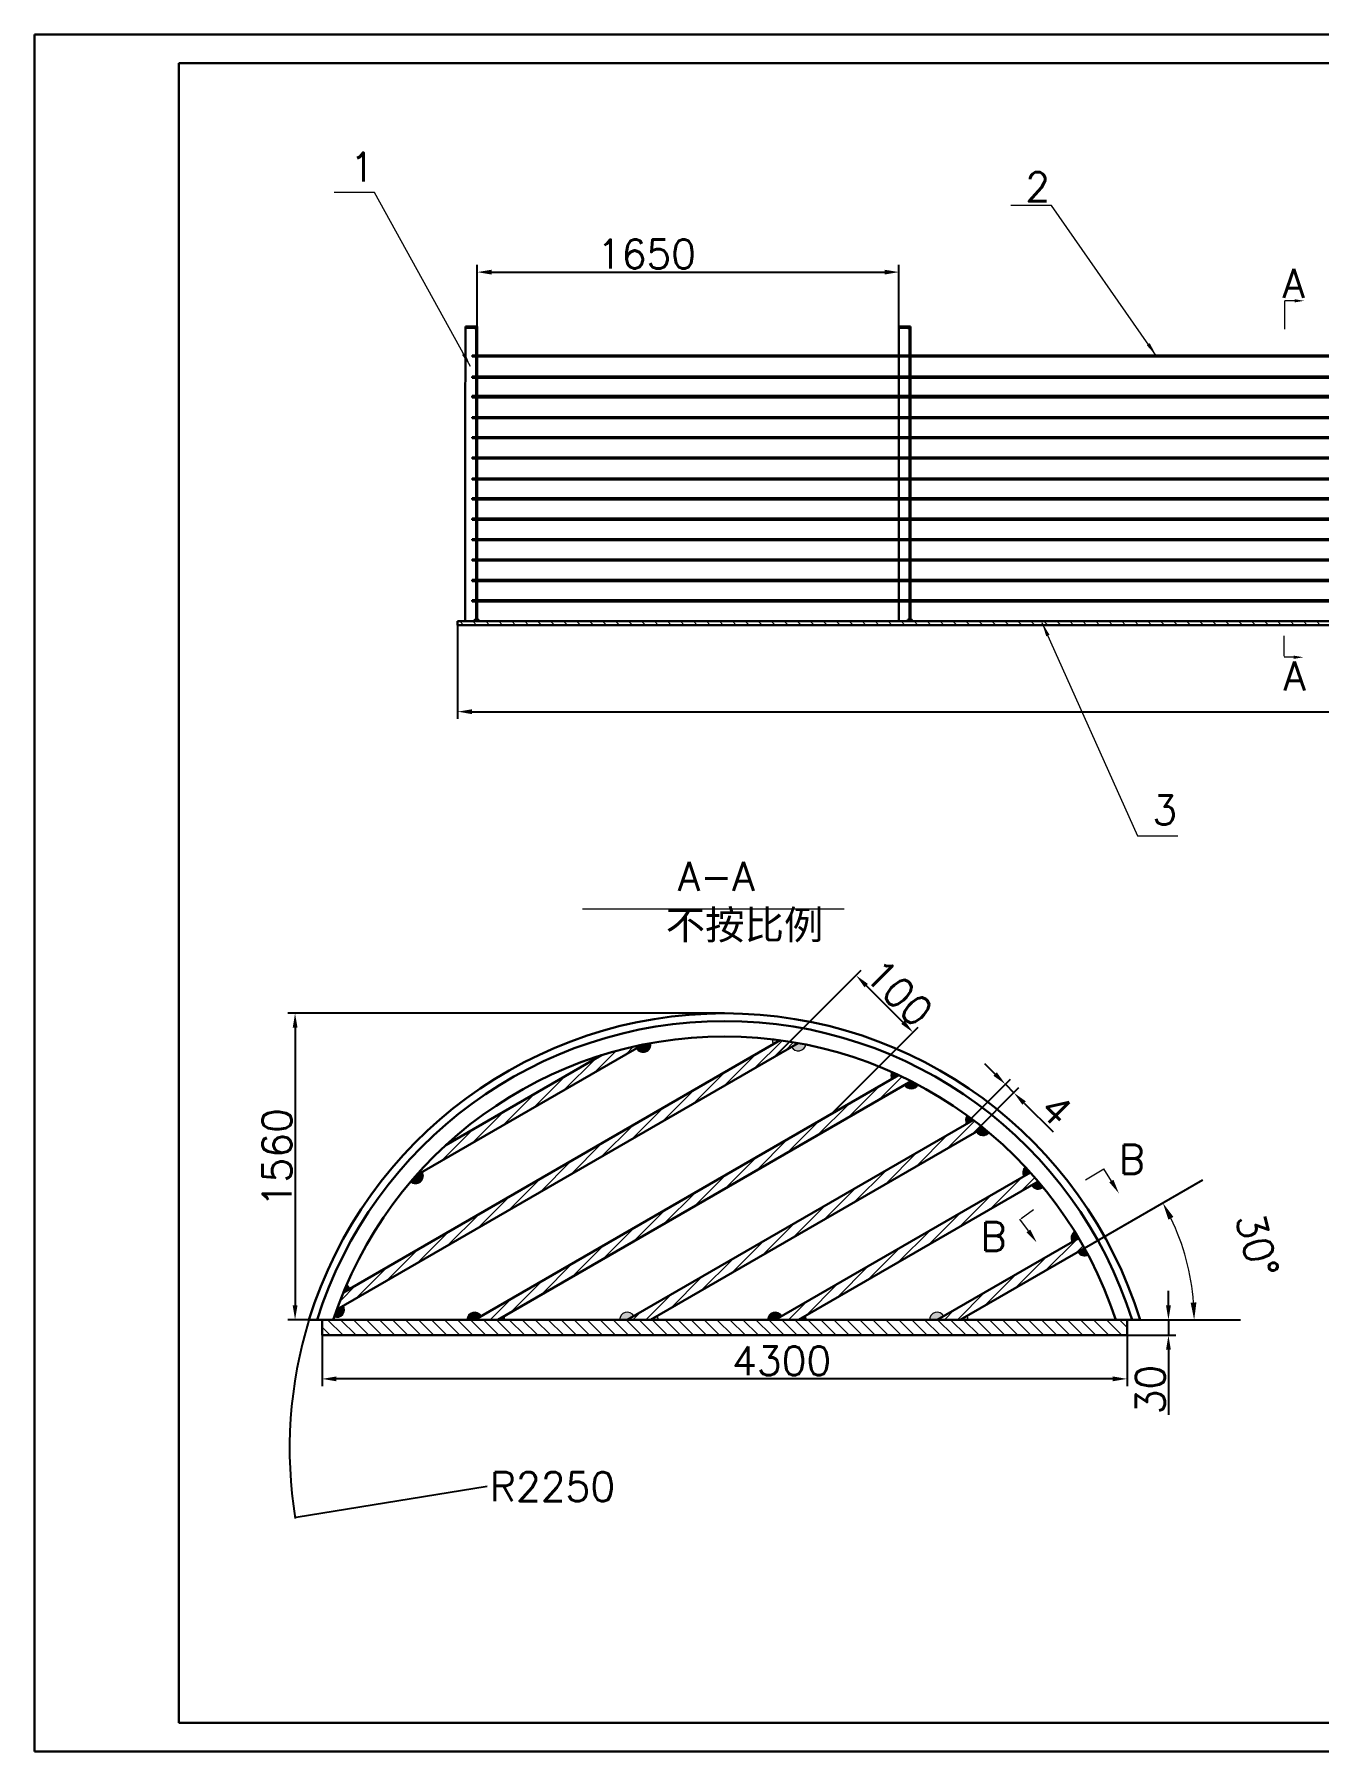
# Model space of a CAD drawing. Header units: millimetres. Extents: x 0 to 6120, y 0 to 841.
# Drawn here: x 3900 to 4122.2, y 0 to 297 of the extents above; entities that cross this region are included whole.
import ezdxf

# ---------------------------------------------------------------- set-up
doc = ezdxf.new("R2010")
doc.units = ezdxf.units.MM
for name, color, linetype, lineweight in [('尺寸线', 3, 'Continuous', 15), ('文字层', 7, 'Continuous', 15), ('粗实线', 7, 'Continuous', 30), ('细实线', 7, 'Continuous', 15)]:
    doc.layers.add(name, color=color, linetype=linetype, lineweight=lineweight)
doc.styles.get("Standard").update_dxf_attribs({"font": 'txt.shx', "bigfont": 'gbcbig.shx'})
doc.dimstyles.new('ISO-25$0', dxfattribs={"dimtxt": 5, "dimasz": 2.5, "dimexe": 1.25, "dimexo": 0, "dimtad": 1, "dimdec": 0, "dimdsep": 46, "dimtxsty": 'Standard', "dimcen": 2.5, "dimdle": 5, "dimadec": 0, "dimazin": 0, "dimtfac": 1, "dimtdec": 0, "dimtmove": 0, "dimatfit": 2, "dimfxl": 0, "dimtolj": 1, "dimarcsym": 0})
doc.dimstyles.new('ISO-25$2', dxfattribs={"dimtxt": 5, "dimasz": 3, "dimexe": 8, "dimexo": 0, "dimgap": 10, "dimtad": 1, "dimdec": 0, "dimtxsty": 'Standard', "dimcen": 2.5, "dimdle": 6, "dimclrd": 256, "dimclre": 256, "dimclrt": 256, "dimadec": 0, "dimazin": 0, "dimtfac": 1, "dimtdec": 0, "dimtmove": 0, "dimatfit": 3, "dimfxl": 0, "dimtolj": 1, "dimarcsym": 0})
doc.dimstyles.get("Standard").update_dxf_attribs({"dimtxt": 5, "dimasz": 0.18, "dimexe": 0.18, "dimexo": 0.0625, "dimgap": 0.09, "dimtad": 0, "dimtih": 1, "dimtoh": 1, "dimdec": 4, "dimzin": 0, "dimdsep": 46, "dimtxsty": 'Standard', "dimcen": 0.09, "dimdle": 0.36, "dimadec": 0, "dimazin": 0, "dimtfac": 1, "dimtdec": 4, "dimtofl": 0, "dimtmove": 0, "dimatfit": 3, "dimfxl": 0, "dimtolj": 1, "dimtzin": 0, "dimarcsym": 0})

# ---------------------------------------------------------------- blocks, each defined once
blk = doc.blocks.new('*X199')
at = {"layer": '尺寸线'}
for points in [[(4066.49, 117.48), (4065.9, 116.89), (4067.97, 115.42)], [(4071.49, 112.48), (4070.9, 111.89), (4069.43, 113.95)]]:
    blk.add_hatch(color=0, dxfattribs=at).paths.add_polyline_path(points, flags=0)
at = {"layer": '尺寸线', "color": 0, "lineweight": -2}
for p, q in [((4066.2, 117.18), (4064.43, 118.95)), ((4060.91, 108.36), (4068.85, 116.3)), ((4062.37, 106.89), (4070.31, 114.84)), ((4067.97, 115.42), (4069.43, 113.95)), ((4071.2, 112.18), (4076.21, 107.17))]:
    blk.add_line(p, q, dxfattribs=at)
at = {"layer": '尺寸线', "color": 0, "insert": (4076.8, 111.01), "char_height": 5, "width": 10.7143, "attachment_point": 5, "rotation": 315}
blk.add_mtext('4', dxfattribs=at)
blk = doc.blocks.new('*X200')
at = {"layer": '尺寸线'}
for points in [[(4044.2, 132.77), (4043.61, 132.18), (4042.14, 134.25)], [(4050.53, 126.45), (4049.94, 125.86), (4052, 124.39)]]:
    blk.add_hatch(color=0, dxfattribs=at).paths.add_polyline_path(points, flags=0)
at = {"layer": '尺寸线', "color": 0, "lineweight": -2}
for p, q in [((4028.1, 120.21), (4043.02, 135.13)), ((4043.91, 132.48), (4050.23, 126.16)), ((4037.96, 110.35), (4052.88, 125.27))]:
    blk.add_line(p, q, dxfattribs=at)
at = {"layer": '尺寸线', "color": 0, "insert": (4049.54, 131.27), "char_height": 5, "width": 36.4286, "attachment_point": 5, "rotation": 315}
blk.add_mtext('100', dxfattribs=at)
blk = doc.blocks.new('*X201')
at = {"layer": '尺寸线'}
for points in [[(4096.16, 92.01), (4097.04, 92.48), (4095.2, 94.9)], [(4101.01, 77.69), (4100.01, 77.65), (4100.62, 74.67)]]:
    blk.add_hatch(color=256, dxfattribs=at).paths.add_polyline_path(points, flags=0)
at = {"layer": '尺寸线', "lineweight": -2}
for p, q in [((4081.65, 87.08), (4102.13, 98.9)), ((4089.27, 74.67), (4108.62, 74.67))]:
    blk.add_line(p, q, dxfattribs=at)
at = {"layer": '尺寸线'}
blk.add_arc((4060.17, 74.67), 40.45, 4.2499, 25.7501, dxfattribs=at)
at = {"layer": '尺寸线', "insert": (4111.52, 87.59), "char_height": 5, "width": 30, "attachment_point": 5, "rotation": 284.1144}
blk.add_mtext('30%%D', dxfattribs=at)
blk = doc.blocks.new('*X202')
at = {"layer": '尺寸线'}
for points in [[(4095.75, 77.17), (4096.59, 77.17), (4096.17, 74.67)], [(4095.75, 69.51), (4096.59, 69.51), (4096.17, 72.01)]]:
    blk.add_hatch(color=0, dxfattribs=at).paths.add_polyline_path(points, flags=0)
at = {"layer": '尺寸线', "color": 0, "lineweight": -2}
for p, q in [((4096.17, 77.17), (4096.17, 79.67)), ((4089.01, 74.67), (4097.42, 74.67)), ((4096.17, 74.67), (4096.17, 72.01)), ((4089.01, 72.01), (4097.42, 72.01)), ((4096.17, 69.51), (4096.17, 58.26))]:
    blk.add_line(p, q, dxfattribs=at)
at = {"layer": '尺寸线', "color": 0, "insert": (4093.04, 62.63), "char_height": 5, "width": 24.2857, "attachment_point": 5, "rotation": 90}
blk.add_mtext('30', dxfattribs=at)
blk = doc.blocks.new('*X207')
at = {"layer": '尺寸线'}
for points in [[(3944.69, 125.19), (3945.52, 125.19), (3945.1, 127.69)], [(3944.69, 77.17), (3945.52, 77.17), (3945.1, 74.67)]]:
    blk.add_hatch(color=0, dxfattribs=at).paths.add_polyline_path(points, flags=0)
at = {"layer": '尺寸线', "color": 0, "lineweight": -2}
for p, q in [((4019.39, 127.69), (3943.85, 127.69)), ((3945.1, 125.19), (3945.1, 77.17)), ((3947.5, 74.67), (3943.85, 74.67))]:
    blk.add_line(p, q, dxfattribs=at)
at = {"layer": '尺寸线', "color": 0, "insert": (3941.98, 102.71), "char_height": 5, "width": 50.7143, "attachment_point": 5, "rotation": 90}
blk.add_mtext('1560', dxfattribs=at)
blk = doc.blocks.new('*X208')
at = {"layer": '尺寸线'}
for points in [[(3975.71, 180.28), (3975.71, 179.44), (3973.21, 179.86)], [(4277.43, 180.28), (4277.43, 179.44), (4279.93, 179.86)]]:
    blk.add_hatch(color=0, dxfattribs=at).paths.add_polyline_path(points, flags=0)
at = {"layer": '尺寸线', "color": 0, "lineweight": -2}
for p, q in [((3973.21, 194.83), (3973.21, 178.61)), ((4279.93, 194.83), (4279.93, 178.61)), ((3975.71, 179.86), (4277.43, 179.86))]:
    blk.add_line(p, q, dxfattribs=at)
at = {"layer": '尺寸线', "color": 0, "insert": (4144.58, 182.99), "char_height": 5, "width": 52.1429, "attachment_point": 5}
blk.add_mtext('6900', dxfattribs=at)
blk = doc.blocks.new('*X209')
at = {"layer": '尺寸线'}
for points in [[(3979.1, 256.29), (3979.1, 255.46), (3976.6, 255.88)], [(4047.06, 256.29), (4047.06, 255.46), (4049.56, 255.88)]]:
    blk.add_hatch(color=0, dxfattribs=at).paths.add_polyline_path(points, flags=0)
at = {"layer": '尺寸线', "color": 0, "lineweight": -2}
for p, q in [((3976.6, 246.5), (3976.6, 257.13)), ((3979.1, 255.88), (4047.06, 255.88)), ((4049.56, 246.5), (4049.56, 257.13))]:
    blk.add_line(p, q, dxfattribs=at)
at = {"layer": '尺寸线', "color": 0, "insert": (4005.88, 259), "char_height": 5, "width": 50.7143, "attachment_point": 5}
blk.add_mtext('1650', dxfattribs=at)
blk = doc.blocks.new('*X214')
at = {"layer": '尺寸线'}
for points in [[(3952.26, 64.89), (3952.26, 64.05), (3949.76, 64.47)], [(4086.51, 64.89), (4086.51, 64.05), (4089.01, 64.47)]]:
    blk.add_hatch(color=0, dxfattribs=at).paths.add_polyline_path(points, flags=0)
at = {"layer": '尺寸线', "color": 0, "lineweight": -2}
for p, q in [((3949.76, 72.01), (3949.76, 63.22)), ((4089.01, 72.01), (4089.01, 63.22)), ((4086.51, 64.47), (3952.26, 64.47))]:
    blk.add_line(p, q, dxfattribs=at)
at = {"layer": '尺寸线', "color": 0, "insert": (4029.26, 67.59), "char_height": 5, "width": 52.8571, "attachment_point": 5}
blk.add_mtext('4300', dxfattribs=at)
blk = doc.blocks.new('*X215')
at = {"layer": '细实线', "linetype": 'Continuous'}
blk.add_hatch(color=0, dxfattribs=at).paths.add_polyline_path([(3975.45, 239.54), (3973.97, 241.57), (3974.52, 241.88)], flags=0)
at = {"layer": '细实线', "color": 0, "linetype": 'Continuous'}
for p, q in [((3958.86, 269.66), (3951.86, 269.66)), ((3975.45, 239.54), (3958.86, 269.66))]:
    blk.add_line(p, q, dxfattribs=at)
at = {"layer": '细实线', "color": 0}
blk.add_line((3951.86, 269.66), (3951.86, 269.66), dxfattribs=at)
blk = doc.blocks.new('*X216')
at = {"layer": '细实线', "linetype": 'Continuous'}
blk.add_hatch(color=0, dxfattribs=at).paths.add_polyline_path([(4094.11, 241.36), (4092.42, 243.23), (4092.93, 243.59)], flags=0)
at = {"layer": '细实线', "color": 0, "linetype": 'Continuous'}
for p, q in [((4075.92, 267.39), (4068.92, 267.39)), ((4094.11, 241.36), (4075.92, 267.39))]:
    blk.add_line(p, q, dxfattribs=at)
at = {"layer": '细实线', "color": 0}
blk.add_line((4068.92, 267.39), (4068.92, 267.39), dxfattribs=at)
blk = doc.blocks.new('*X217')
at = {"layer": '细实线', "linetype": 'Continuous'}
blk.add_hatch(color=0, dxfattribs=at).paths.add_polyline_path([(4074.29, 195.3), (4075.6, 193.15), (4075.03, 192.89)], flags=0)
at = {"layer": '细实线', "color": 0, "linetype": 'Continuous'}
for p, q in [((4074.29, 195.3), (4090.8, 158.4)), ((4090.8, 158.4), (4097.8, 158.4))]:
    blk.add_line(p, q, dxfattribs=at)
at = {"layer": '细实线', "color": 0}
blk.add_line((4097.8, 158.4), (4097.8, 158.4), dxfattribs=at)
blk = doc.blocks.new('*X383')
at = {"layer": '尺寸线'}
blk.add_hatch(color=0, dxfattribs=at).paths.add_polyline_path([(3945.28, 40.54), (3945.29, 40.48), (3945.11, 40.48)], flags=0)
at = {"layer": '尺寸线', "color": 0, "lineweight": -2}
blk.add_line((3978.3, 45.83), (3945.29, 40.51), dxfattribs=at)
blk.add_arc((4019.39, 52.46), 75.24, 162.8725, 189.2938, dxfattribs=at)
at = {"layer": '尺寸线', "color": 0, "insert": (3989.64, 45.83), "char_height": 5, "width": 67.1429, "attachment_point": 5}
blk.add_mtext('R2250', dxfattribs=at)

msp = doc.modelspace()

# ---------------------------------------------------------------- hatches: boundary and pattern name
at = {"layer": '细实线'}
for points in [[(4117.97644, 250.63614), (4117.97644, 251.1917), (4119.64311, 250.91392)], [(4117.85846, 188.99777), (4117.85846, 189.55332), (4119.52512, 189.27554)], [(4085.94165, 98.46866), (4086.65236, 98.90379), (4087.60239, 96.5541)], [(4071.59985, 89.80976), (4072.27797, 90.29412), (4073.39199, 88.01759)]]:
    msp.add_hatch(color=256, dxfattribs=at).paths.add_polyline_path(points, flags=0)
h = msp.add_hatch(dxfattribs=at)
h.set_pattern_fill('ANSI31', color=256, scale=0.5, angle=270, style=0)
edge = h.paths.add_edge_path(flags=0)
edge.add_line((3976.60125, 246.49571), (3974.60126, 246.49571))
edge.add_line((3974.60126, 246.49571), (3974.60126, 246.22904))
edge.add_line((3974.60126, 246.22904), (3976.10123, 246.22904))
edge.add_arc((3976.10123, 245.92904), 0.3, -0.192863, 90, ccw=False)
edge.add_line((3976.40122, 245.92803), (3976.3964, 244.49571))
edge.add_line((3976.3964, 244.49571), (3976.5964, 244.49571))
edge.add_line((3976.5964, 244.49571), (3976.60125, 245.93626))
edge.add_line((3976.60125, 245.93626), (3976.60125, 246.49571))
h = msp.add_hatch(dxfattribs=at)
h.set_pattern_fill('ANSI31', color=256, scale=0.5, angle=270, style=0)
edge = h.paths.add_edge_path(flags=0)
edge.add_line((4051.55557, 246.49571), (4049.55558, 246.49571))
edge.add_line((4049.55558, 246.49571), (4049.55558, 246.22904))
edge.add_line((4049.55558, 246.22904), (4051.05554, 246.22904))
edge.add_arc((4051.05554, 245.92904), 0.3, -0.192863, 90, ccw=False)
edge.add_line((4051.35554, 245.92803), (4051.35072, 244.49571))
edge.add_line((4051.35072, 244.49571), (4051.55072, 244.49571))
edge.add_line((4051.55072, 244.49571), (4051.55557, 245.93626))
edge.add_line((4051.55557, 245.93626), (4051.55557, 246.49571))
h = msp.add_hatch(dxfattribs=at)
h.set_pattern_fill('ANSI31', color=256, scale=0.5, style=0)
h.paths.add_polyline_path([(4279.26044, 241.48235), (3975.73456, 241.48235), (3975.73456, 241.28235), (4279.26044, 241.28235)], flags=0)
h = msp.add_hatch(dxfattribs=at)
h.set_pattern_fill('ANSI31', color=256, scale=0.5, style=0)
h.paths.add_polyline_path([(3976.40122, 237.85235), (4278.59377, 237.85235), (4279.26044, 237.85235), (4279.26044, 237.61902), (3975.73456, 237.61902), (3975.73456, 237.85235)], flags=0)
h = msp.add_hatch(dxfattribs=at)
h.set_pattern_fill('ANSI31', color=256, scale=0.5, style=0)
h.paths.add_polyline_path([(3975.73456, 234.45569), (3975.73456, 234.22235), (4279.26044, 234.22235), (4279.26044, 234.45569)], flags=0)
h = msp.add_hatch(dxfattribs=at)
h.set_pattern_fill('ANSI31', color=256, scale=0.5, style=0)
h.paths.add_polyline_path([(4279.26044, 230.79235), (4279.26044, 230.59235), (3975.73456, 230.59235), (3975.73456, 230.79235)], flags=0)
h = msp.add_hatch(dxfattribs=at)
h.set_pattern_fill('ANSI31', color=256, scale=0.5, style=0)
h.paths.add_polyline_path([(4279.26044, 227.36235), (3975.73456, 227.36235), (3975.73456, 227.16235), (4279.26044, 227.16235)], flags=0)
h = msp.add_hatch(dxfattribs=at)
h.set_pattern_fill('ANSI31', color=256, scale=0.5, style=0)
h.paths.add_polyline_path([(4279.26044, 223.83235), (4279.26044, 223.63235), (3975.73456, 223.63235), (3975.73456, 223.83235)], flags=0)
h = msp.add_hatch(dxfattribs=at)
h.set_pattern_fill('ANSI31', color=256, scale=0.5, style=0)
h.paths.add_polyline_path([(4279.26044, 220.20235), (3975.73456, 220.20235), (3975.73456, 220.00235), (4279.26044, 220.00235)], flags=0)
h = msp.add_hatch(dxfattribs=at)
h.set_pattern_fill('ANSI31', color=256, scale=0.5, style=0)
h.paths.add_polyline_path([(4279.26044, 216.77235), (4279.26044, 216.57235), (3975.73456, 216.57235), (3975.73456, 216.77235)], flags=0)
h = msp.add_hatch(dxfattribs=at)
h.set_pattern_fill('ANSI31', color=256, scale=0.5, style=0)
h.paths.add_polyline_path([(3975.73456, 213.24235), (3975.73456, 213.04235), (4279.26044, 213.04235), (4279.26044, 213.24235)], flags=0)
h = msp.add_hatch(dxfattribs=at)
h.set_pattern_fill('ANSI31', color=256, scale=0.5, style=0)
h.paths.add_polyline_path([(4279.26044, 209.71235), (4279.26044, 209.51235), (3975.73456, 209.51235), (3975.73456, 209.71235)], flags=0)
h = msp.add_hatch(dxfattribs=at)
h.set_pattern_fill('ANSI31', color=256, scale=0.5, style=0)
h.paths.add_polyline_path([(3975.73456, 206.18235), (3975.73456, 205.98235), (4279.26044, 205.98235), (4279.26044, 206.18235)], flags=0)
h = msp.add_hatch(dxfattribs=at)
h.set_pattern_fill('ANSI31', color=256, scale=0.5, style=0)
h.paths.add_polyline_path([(4279.26044, 202.65235), (3975.73456, 202.65235), (3975.73456, 202.45235), (4279.26044, 202.45235)], flags=0)
h = msp.add_hatch(dxfattribs=at)
h.set_pattern_fill('ANSI31', color=256, scale=0.5, style=0)
h.paths.add_polyline_path([(4279.26044, 199.12235), (3975.73456, 199.12235), (3975.73456, 198.92235), (4279.26044, 198.92235)], flags=0)
h = msp.add_hatch(dxfattribs=at)
h.set_pattern_fill('ANSI31', color=256, scale=0.5, angle=270, style=0)
h.paths.add_polyline_path([(3973.20667, 195.49569), (4279.93093, 195.49569), (4279.93093, 194.82902), (3973.20667, 194.82902)], flags=0)
h = msp.add_hatch(color=256, dxfattribs=at)
edge = h.paths.add_edge_path(flags=0)
edge.add_line((3976.59744, 195.82902), (3976.59744, 195.49569))
edge.add_line((3976.59744, 195.49569), (3976.93078, 195.49569))
edge.add_arc((3976.59744, 195.49569), 0.33333, 360, 449.9999997)
edge = h.paths.add_edge_path(flags=0)
edge.add_arc((3976.40122, 195.49569), 0.33333, 90.0000003, 180)
edge.add_line((3976.06789, 195.49569), (3976.40122, 195.49569))
edge.add_line((3976.40122, 195.49569), (3976.40122, 195.82902))
h = msp.add_hatch(color=256, dxfattribs=at)
edge = h.paths.add_edge_path(flags=0)
edge.add_line((4051.55503, 195.82902), (4051.55503, 195.49569))
edge.add_line((4051.55503, 195.49569), (4051.88837, 195.49569))
edge.add_arc((4051.55503, 195.49569), 0.33333, 360, 449.9999997)
edge = h.paths.add_edge_path(flags=0)
edge.add_arc((4051.35554, 195.49569), 0.33333, 90.0000003, 180)
edge.add_line((4051.0222, 195.49569), (4051.35554, 195.49569))
edge.add_line((4051.35554, 195.49569), (4051.35554, 195.82902))
h = msp.add_hatch(dxfattribs=at)
h.set_pattern_fill('ANSI31', color=256, scale=0.5, style=0)
edge = h.paths.add_edge_path(flags=0)
edge.add_arc((4019.38554, 52.45657), 71.23534, 79.6848046, 82.2390668)
edge.add_line((4029.00516, 123.03941), (3953.44885, 79.41695))
edge.add_arc((4019.38519, 52.45637), 71.23534, 157.7609332, 160.3151954)
edge.add_line((3952.31285, 76.45168), (4032.14116, 122.54058))
edge = h.paths.add_edge_path(flags=0)
edge.add_arc((4019.38546, 52.45635), 71.23556, 101.4052012, 107.3885734)
edge.add_line((3998.09668, 120.43644), (3971.15732, 104.883))
edge.add_arc((4019.38542, 52.45632), 71.23556, 132.6114266, 138.5947988)
edge.add_line((3965.95511, 99.5701), (4005.29889, 122.28524))
h = msp.add_hatch(color=256, dxfattribs=at)
edge = h.paths.add_edge_path(flags=0)
edge.add_arc((4019.38542, 52.45659), 71.23531, 100.3327687, 101.4052077)
edge.add_line((4005.29889, 122.28524), (4004.14419, 121.61857))
edge.add_arc((4005.29889, 122.28524), 1.33333, 209.999999, 370.8689892)
h = msp.add_hatch(color=256, dxfattribs=at)
edge = h.paths.add_edge_path(flags=0)
edge.add_arc((4019.38555, 52.45659), 71.23531, 78.612374, 79.684813)
edge.add_line((4032.14116, 122.54058), (4030.98646, 121.87391))
edge.add_arc((4032.14116, 122.54058), 1.33333, 210.0000005, 349.148593)
edge = h.paths.add_edge_path(flags=0)
edge.add_arc((4019.38553, 52.4566), 71.23531, 82.2390584, 83.3114974)
edge.add_arc((4029.00516, 123.03941), 1.33333, 172.7752829, 209.9999951)
edge.add_line((4027.85046, 122.37274), (4029.00516, 123.03941))
h = msp.add_hatch(color=256, dxfattribs=at)
edge = h.paths.add_edge_path(flags=0)
edge.add_arc((4019.38538, 52.45658), 71.23531, 107.3885669, 108.4610059)
edge.add_arc((3998.09668, 120.43644), 1.33333, 197.9247842, 210.0000022)
edge.add_line((3996.94198, 119.76978), (3998.09668, 120.43644))
h = msp.add_hatch(dxfattribs=at)
h.set_pattern_fill('ANSI31', color=256, scale=0.5, style=0)
edge = h.paths.add_edge_path(flags=0)
edge.add_arc((4019.3857, 52.45669), 71.23517, 63.0504235, 64.991362)
edge.add_line((4049.50072, 117.01315), (3976.16505, 74.67278))
edge.add_line((3976.16505, 74.67278), (3980.16505, 74.67278))
edge.add_line((3980.16505, 74.67278), (4051.66992, 115.95613))
edge = h.paths.add_edge_path(flags=0)
edge.add_arc((4019.38566, 52.45648), 71.23537, 51.1048876, 52.8395817)
edge.add_line((4062.4153, 109.22733), (4002.56506, 74.67278))
edge.add_line((4002.56506, 74.67278), (4006.56506, 74.67278))
edge.add_line((4006.56506, 74.67278), (4064.11412, 107.89874))
edge = h.paths.add_edge_path(flags=0)
edge.add_arc((4019.38509, 52.45591), 71.23618, 40.3925453, 42.0325183)
edge.add_line((4072.29683, 100.15226), (4028.16507, 74.67278))
edge.add_line((4028.16507, 74.67278), (4032.16508, 74.67278))
edge.add_line((4032.16508, 74.67278), (4073.64018, 98.61844))
edge = h.paths.add_edge_path(flags=0)
edge.add_arc((4019.38576, 52.45642), 71.23534, 29.0752129, 30.6839037)
edge.add_line((4080.64785, 88.8079), (4056.16509, 74.67278))
edge.add_line((4056.16509, 74.67278), (4060.16509, 74.67278))
edge.add_line((4060.16509, 74.67278), (4081.64421, 87.07375))
h = msp.add_hatch(color=256, dxfattribs=at)
edge = h.paths.add_edge_path(flags=0)
edge.add_arc((4019.38563, 52.45657), 71.23531, 64.9913528, 66.0637918)
edge.add_arc((4049.50072, 117.01315), 1.33333, 155.5275786, 209.9999937)
edge.add_line((4048.34602, 116.34648), (4049.50072, 117.01315))
h = msp.add_hatch(color=256, dxfattribs=at)
edge = h.paths.add_edge_path(flags=0)
edge.add_arc((4019.38565, 52.45656), 71.23531, 61.9779938, 63.0504327)
edge.add_line((4051.66992, 115.95613), (4050.51522, 115.28947))
edge.add_arc((4051.66992, 115.95613), 1.33333, 210, 332.5142133)
h = msp.add_hatch(color=256, dxfattribs=at)
edge = h.paths.add_edge_path(flags=0)
edge.add_arc((4019.38569, 52.45653), 71.23531, 52.8395757, 53.9120146)
edge.add_arc((4062.4153, 109.22733), 1.33333, 143.3757996, 209.9999956)
edge.add_line((4061.2606, 108.56066), (4062.4153, 109.22733))
h = msp.add_hatch(color=256, dxfattribs=at)
edge = h.paths.add_edge_path(flags=0)
edge.add_arc((4019.38571, 52.45652), 71.23531, 50.0324547, 51.1048937)
edge.add_line((4064.11412, 107.89874), (4062.95941, 107.23207))
edge.add_arc((4064.11412, 107.89874), 1.33333, 209.9999987, 320.5686755)
h = msp.add_hatch(color=256, dxfattribs=at)
edge = h.paths.add_edge_path(flags=0)
edge.add_arc((3971.15732, 104.883), 1.33333, 29.9999978, 42.0752158)
edge.add_arc((4019.38526, 52.45651), 71.23531, 131.5389941, 132.6114331)
edge.add_line((3971.15732, 104.883), (3972.31202, 105.54966))
h = msp.add_hatch(color=256, dxfattribs=at)
edge = h.paths.add_edge_path(flags=0)
edge.add_arc((4019.38574, 52.45649), 71.23531, 42.0325217, 43.1049607)
edge.add_arc((4072.29683, 100.15226), 1.33333, 132.568746, 209.9999952)
edge.add_line((4071.14213, 99.48559), (4072.29683, 100.15226))
h = msp.add_hatch(color=256, dxfattribs=at)
edge = h.paths.add_edge_path(flags=0)
edge.add_line((3967.10981, 100.23676), (3965.95511, 99.5701))
edge.add_arc((4019.38523, 52.45648), 71.23531, 138.5947923, 139.6672313)
edge.add_arc((3965.95511, 99.5701), 1.33333, 229.1310108, 390.000001)
h = msp.add_hatch(color=256, dxfattribs=at)
edge = h.paths.add_edge_path(flags=0)
edge.add_line((4073.64018, 98.61844), (4072.48548, 97.95177))
edge.add_arc((4073.64018, 98.61844), 1.33333, 210.0000025, 309.8563199)
edge.add_arc((4019.38575, 52.45648), 71.23531, 39.3201029, 40.3925419)
h = msp.add_hatch(color=256, dxfattribs=at)
edge = h.paths.add_edge_path(flags=0)
edge.add_arc((4080.64785, 88.8079), 1.33333, 121.2201176, 209.9999993)
edge.add_line((4079.49314, 88.14124), (4080.64785, 88.8079))
edge.add_arc((4019.38578, 52.45643), 71.23531, 30.6838975, 31.7563364)
h = msp.add_hatch(color=256, dxfattribs=at)
edge = h.paths.add_edge_path(flags=0)
edge.add_line((4081.64421, 87.07375), (4080.49315, 86.40919))
edge.add_arc((4081.64785, 87.07585), 1.33333, 210.0000046, 298.3584363)
edge.add_arc((4019.38475, 52.45586), 71.23649, 28.0028805, 29.0752102)
h = msp.add_hatch(color=256, dxfattribs=at)
edge = h.paths.add_edge_path(flags=0)
edge.add_arc((4019.38517, 52.45639), 71.23531, 156.6885026, 157.7609416)
edge.add_line((3953.44885, 79.41695), (3954.60355, 80.08362))
edge.add_arc((3953.44885, 79.41695), 1.33333, 30.0000049, 67.2247171)
h = msp.add_hatch(dxfattribs=at)
h.set_pattern_fill('ANSI31', color=256, scale=0.5, angle=270, style=0)
h.paths.add_polyline_path([(4089.00836, 74.67278), (3949.76261, 74.67278), (3949.76261, 73.10374), (3949.76261, 72.00611), (4089.00836, 72.00611), (4089.00836, 73.10374)], flags=0)
h = msp.add_hatch(color=256, dxfattribs=at)
edge = h.paths.add_edge_path(flags=0)
edge.add_line((3953.46755, 77.11835), (3952.31285, 76.45168))
edge.add_arc((4019.38516, 52.45637), 71.23531, 160.315187, 161.387626)
edge.add_arc((3952.31285, 76.45168), 1.33333, 250.851407, 389.9999995)
h = msp.add_hatch(color=256, dxfattribs=at)
edge = h.paths.add_edge_path(flags=0)
edge.add_arc((3976.16505, 74.67278), 1.33333, 29.9999995, 180.0000005)
edge.add_line((3974.83171, 74.67278), (3976.16505, 74.67278))
edge.add_line((3976.16505, 74.67278), (3977.31975, 75.33944))
h = msp.add_hatch(color=256, dxfattribs=at)
edge = h.paths.add_edge_path(flags=0)
edge.add_line((3981.20259, 75.2718), (3980.16505, 74.67278))
edge.add_line((3980.16505, 74.67278), (3981.34472, 74.67278))
edge.add_arc((3980.01139, 74.67278), 1.33333, 359.9999985, 386.6966298)
h = msp.add_hatch(color=256, dxfattribs=at)
edge = h.paths.add_edge_path(flags=0)
edge.add_arc((4002.56506, 74.67278), 1.33333, 29.9999995, 180.0000005)
edge.add_line((4001.23173, 74.67278), (4002.56506, 74.67278))
edge.add_line((4002.56506, 74.67278), (4003.71976, 75.33944))
edge = h.paths.add_edge_path(flags=0)
edge.add_line((4007.71976, 75.33944), (4006.56506, 74.67278))
edge.add_line((4006.56506, 74.67278), (4007.8984, 74.67278))
edge.add_arc((4006.56506, 74.67278), 1.33333, 359.9999943, 390.0000056)
h = msp.add_hatch(color=256, dxfattribs=at)
edge = h.paths.add_edge_path(flags=0)
edge.add_line((4026.83174, 74.67278), (4028.16507, 74.67278))
edge.add_line((4028.16507, 74.67278), (4029.31977, 75.33944))
edge.add_arc((4028.16507, 74.67278), 1.33333, 29.9999995, 180.0000005)
h = msp.add_hatch(color=256, dxfattribs=at)
edge = h.paths.add_edge_path(flags=0)
edge.add_line((4033.31978, 75.33944), (4032.16508, 74.67278))
edge.add_line((4032.16508, 74.67278), (4033.49841, 74.67278))
edge.add_arc((4032.16508, 74.67278), 1.33333, 359.9999943, 390.0000056)
h = msp.add_hatch(color=256, dxfattribs=at)
edge = h.paths.add_edge_path(flags=0)
edge.add_arc((4056.16509, 74.67278), 1.33333, 29.9999995, 180.0000005)
edge.add_line((4054.83175, 74.67278), (4056.16509, 74.67278))
edge.add_line((4056.16509, 74.67278), (4057.31979, 75.33944))
edge = h.paths.add_edge_path(flags=0)
edge.add_line((4061.31979, 75.33944), (4060.16509, 74.67278))
edge.add_line((4060.16509, 74.67278), (4061.49842, 74.67278))
edge.add_arc((4060.16509, 74.67278), 1.33333, 359.9999943, 390.0000056)

# ---------------------------------------------------------------- linework, layer by layer
at = {"layer": '粗实线'}
for p, q in [((3900, 297), (3900, 0)), ((4320, 297), (3900, 297)), ((3925, 292), (3925, 5)), ((4315, 292), (3925, 292)), ((3974.54, 227.74309), (3974.60126, 245.94299)), ((3974.60126, 245.94299), (3974.60126, 246.49571)), ((3974.60126, 246.4941), (3976.59744, 246.4941)), ((3976.10123, 246.22904), (3974.60126, 246.22904)), ((3976.40122, 245.92803), (3976.40122, 241.48235)), ((3976.59744, 244.49571), (3976.40122, 244.49571)), ((3976.59744, 241.48235), (3976.59744, 246.49571)), ((4049.55558, 246.49571), (4051.55503, 246.49571)), ((4049.55558, 246.49571), (4049.55558, 241.48235)), ((4051.05554, 246.22904), (4049.55558, 246.22904)), ((4051.35554, 245.93005), (4051.35554, 241.48235)), ((4051.55176, 244.49571), (4051.35554, 244.49571)), ((4051.55503, 246.49571), (4051.55503, 241.48235)), ((3975.73456, 241.48235), (3975.73456, 241.28235)), ((4279.26044, 241.48235), (3975.73456, 241.48235)), ((4279.26044, 241.28235), (3975.73456, 241.28235)), ((3976.40122, 241.28235), (3976.40122, 237.85235)), ((3976.59744, 237.85235), (3976.59744, 241.28235)), ((4049.55558, 241.28235), (4049.55558, 237.85235)), ((4051.35554, 241.28235), (4051.35554, 237.85235)), ((4051.55503, 241.28235), (4051.55503, 237.85235)), ((3976.40122, 237.85235), (3975.73456, 237.85235)), ((3975.73456, 237.85235), (3975.73456, 237.61902)), ((3975.73456, 237.61902), (4279.26044, 237.61902)), ((3976.40122, 237.85235), (4278.59377, 237.85235)), ((3976.40122, 237.61902), (3976.40122, 234.45569)), ((3976.59744, 234.45569), (3976.59744, 237.61902)), ((4049.55558, 237.61902), (4049.55558, 234.45569)), ((4051.35554, 237.61902), (4051.35554, 234.45569)), ((4051.55503, 237.61902), (4051.55503, 234.45569)), ((3975.73456, 234.45569), (3975.73456, 234.22235)), ((3975.73456, 234.45569), (4279.26044, 234.45569)), ((3975.73456, 234.22235), (4279.26044, 234.22235)), ((3976.40122, 234.22235), (3976.40122, 230.79235)), ((3976.59744, 230.79235), (3976.59744, 234.22235)), ((4049.55558, 234.22235), (4049.55558, 230.79235)), ((4051.35554, 234.22235), (4051.35554, 230.79235)), ((4051.55503, 234.22235), (4051.55503, 230.79235)), ((4279.26044, 230.79235), (3975.73456, 230.79235)), ((3975.73456, 230.79235), (3975.73456, 230.59235)), ((4279.26044, 230.59235), (3975.73456, 230.59235)), ((3976.40122, 230.59235), (3976.40122, 227.36235)), ((3976.59744, 227.36235), (3976.59744, 230.59235)), ((4049.55558, 230.59235), (4049.55558, 227.36235)), ((4051.35554, 230.59235), (4051.35554, 227.36235)), ((4051.55503, 230.59235), (4051.55503, 227.36235)), ((3974.54, 227.74309), (3974.54, 195.49569)), ((3975.73456, 227.36235), (3975.73456, 227.16235)), ((4279.26044, 227.36235), (3975.73456, 227.36235)), ((4279.26044, 227.16235), (3975.73456, 227.16235)), ((3976.40122, 227.16235), (3976.40122, 223.83235)), ((3976.59744, 223.83235), (3976.59744, 227.16235)), ((4049.55558, 227.16235), (4049.55558, 223.83235)), ((4051.35554, 227.16235), (4051.35554, 223.83235)), ((4051.55503, 227.16235), (4051.55503, 223.83235)), ((3975.73456, 223.83235), (3975.73456, 223.63235)), ((4279.26044, 223.83235), (3975.73456, 223.83235)), ((4279.26044, 223.63235), (3975.73456, 223.63235)), ((3976.40122, 223.63235), (3976.40122, 220.20235)), ((3976.59744, 220.20235), (3976.59744, 223.63235)), ((4049.55558, 223.63235), (4049.55558, 220.20235)), ((4051.35554, 223.63235), (4051.35554, 220.20235)), ((4051.55503, 223.63235), (4051.55503, 220.20235)), ((4279.26044, 220.20235), (3975.73456, 220.20235)), ((3975.73456, 220.20235), (3975.73456, 220.00235)), ((4279.26044, 220.00235), (3975.73456, 220.00235)), ((3976.40122, 220.00235), (3976.40122, 216.77235)), ((3976.59744, 216.77235), (3976.59744, 220.00235)), ((4049.55558, 220.00235), (4049.55558, 216.77235)), ((4051.35554, 220.00235), (4051.35554, 216.77235)), ((4051.55503, 220.00235), (4051.55503, 216.77235)), ((4279.26044, 216.77235), (3975.73456, 216.77235)), ((3975.73456, 216.77235), (3975.73456, 216.57235)), ((4279.26044, 216.57235), (3975.73456, 216.57235)), ((3976.40122, 216.57235), (3976.40122, 213.24235)), ((3976.59744, 213.24235), (3976.59744, 216.57235)), ((4049.55558, 216.57235), (4049.55558, 213.24235)), ((4051.35554, 216.57235), (4051.35554, 213.24235)), ((4051.55503, 216.57235), (4051.55503, 213.24235)), ((4279.26044, 213.24235), (3975.73456, 213.24235)), ((3975.73456, 213.24235), (3975.73456, 213.04235)), ((4279.26044, 213.04235), (3975.73456, 213.04235)), ((3976.40122, 213.04235), (3976.40122, 209.71235)), ((3976.59744, 209.71235), (3976.59744, 213.04235)), ((4049.55558, 213.04235), (4049.55558, 209.71235)), ((4051.35554, 213.04235), (4051.35554, 209.71235)), ((4051.55503, 213.04235), (4051.55503, 209.71235)), ((3975.73456, 209.71235), (3975.73456, 209.51235)), ((4279.26044, 209.71235), (3975.73456, 209.71235)), ((4279.26044, 209.51235), (3975.73456, 209.51235)), ((3976.40122, 209.51235), (3976.40122, 206.18235)), ((3976.59744, 206.18235), (3976.59744, 209.51235)), ((4049.55558, 209.51235), (4049.55558, 206.18235)), ((4051.35554, 209.51235), (4051.35554, 206.18235)), ((4051.55503, 209.51235), (4051.55503, 206.18235)), ((3975.73456, 206.18235), (3975.73456, 205.98235)), ((4279.26044, 206.18235), (3975.73456, 206.18235)), ((4279.26044, 205.98235), (3975.73456, 205.98235)), ((3976.40122, 205.98235), (3976.40122, 202.65235)), ((3976.59744, 202.65235), (3976.59744, 205.98235)), ((4049.55558, 205.98235), (4049.55558, 202.65235)), ((4051.35554, 205.98235), (4051.35554, 202.65235)), ((4051.55503, 205.98235), (4051.55503, 202.65235)), ((4279.26044, 202.65235), (3975.73456, 202.65235)), ((3975.73456, 202.65235), (3975.73456, 202.45235)), ((4279.26044, 202.45235), (3975.73456, 202.45235)), ((3976.40122, 202.45235), (3976.40122, 199.12235)), ((3976.59744, 199.12235), (3976.59744, 202.45235)), ((4049.55558, 202.45235), (4049.55558, 199.12235)), ((4051.35554, 202.45235), (4051.35554, 199.12235)), ((4051.55503, 202.45235), (4051.55503, 199.12235)), ((3975.73456, 199.12235), (3975.73456, 198.92235)), ((4279.26044, 199.12235), (3975.73456, 199.12235)), ((4279.26044, 198.92235), (3975.73456, 198.92235)), ((3976.40122, 198.92235), (3976.40122, 195.49569)), ((3976.59744, 195.49569), (3976.59744, 198.92235)), ((4049.55558, 198.92235), (4049.55558, 195.49569)), ((4051.35554, 198.92235), (4051.35554, 195.49569)), ((4051.55503, 198.92235), (4051.55503, 195.49569)), ((3973.20667, 195.49569), (4279.93093, 195.49569)), ((3973.20667, 195.49569), (3973.20667, 194.82902)), ((3973.20667, 194.82902), (4279.93093, 194.82902)), ((4276.59759, 195.49569), (3976.59744, 195.49569)), ((4032.14116, 122.54058), (3952.31285, 76.45168)), ((4029.00516, 123.03941), (3953.44885, 79.41695)), ((4005.29889, 122.28524), (3965.95511, 99.5701)), ((3998.09668, 120.43644), (3971.15732, 104.883)), ((4049.50072, 117.01315), (3976.16505, 74.67278)), ((4051.66992, 115.95613), (3980.16505, 74.67278)), ((4062.4153, 109.22733), (4002.56506, 74.67278)), ((4064.11412, 107.89874), (4006.56506, 74.67278)), ((4072.29683, 100.15226), (4028.16507, 74.67278)), ((4073.64018, 98.61844), (4032.16508, 74.67278)), ((4080.64785, 88.8079), (4056.16509, 74.67278)), ((4081.64785, 87.07585), (4060.16509, 74.67278)), ((4089.27261, 74.67278), (3947.50482, 74.67278)), ((3949.76261, 74.67278), (3949.76261, 73.10374)), ((4089.00836, 74.67278), (4089.00836, 73.10374)), ((4089.00836, 74.67278), (4091.26616, 74.67278)), ((3949.76261, 73.10374), (3949.76261, 72.00611)), ((4089.00836, 72.00611), (3949.76261, 72.00611)), ((4089.00836, 72.00611), (3949.76261, 72.00611)), ((4089.00836, 73.10374), (4089.00836, 72.00611)), ((3925, 5), (4315, 5)), ((3900, 0), (4320, 0))]:
    msp.add_line(p, q, dxfattribs=at)
for centre, radius, start, end in [((3976.10123, 245.92904), 0.3, 359.8071306, 90), ((4051.05554, 245.92904), 0.3, 359.8071306, 90), ((3976.40122, 195.49569), 0.33333, 90, 180), ((3976.59744, 195.49569), 0.33333, 360, 90), ((4051.35554, 195.49569), 0.33333, 90, 180), ((4051.55503, 195.49569), 0.33333, 360, 90), ((4019.38549, 52.45626), 75.23566, 17.1750732, 162.8249268), ((4019.38549, 52.45626), 73.90233, 17.4948481, 162.5051519), ((4019.38549, 52.45626), 71.23566, 18.1721781, 161.8278219)]:
    msp.add_arc(centre, radius, start, end, dxfattribs=at)
at = {"layer": '细实线'}
for p, q in [((4117.97644, 250.91392), (4116.30977, 250.91392)), ((4116.30977, 245.98559), (4116.30977, 250.91392)), ((4116.19179, 189.43898), (4116.19179, 192.99241)), ((4117.85846, 189.27554), (4116.19179, 189.27554)), ((3994.82137, 145.7698), (4040.10723, 145.7698)), ((4081.83927, 98.88835), (4084.99163, 100.81836)), ((4086.29701, 98.68623), (4084.99163, 100.81836)), ((4071.93891, 90.05194), (4070.48584, 92.08629)), ((4070.68532, 92.22877), (4072.854, 93.7778))]:
    msp.add_line(p, q, dxfattribs=at)
for centre, start, end in [((4005.29889, 122.28524), 210, 10.8689882), ((4029.00516, 123.03941), 172.7752779, 210), ((4032.14116, 122.54058), 210, 349.1485935), ((3998.09668, 120.43644), 197.9247864, 210), ((4049.50072, 117.01315), 155.5275723, 210), ((4051.66992, 115.95613), 210, 332.5142133), ((4062.4153, 109.22733), 141.5492979, 210), ((4064.11412, 107.89874), 210, 320.5686742), ((3971.15732, 104.883), 30, 42.0752136), ((4072.29683, 100.15226), 132.5687412, 210), ((3965.95511, 99.5701), 229.1310118, 30), ((4073.64018, 98.61844), 210, 309.8563224), ((4080.64785, 88.8079), 121.2201169, 210), ((4081.64785, 87.07585), 210, 298.3584409), ((3953.44885, 79.41695), 30, 67.2247221), ((3952.31285, 76.45168), 250.8514065, 30), ((3976.16505, 74.67278), 30, 180), ((3980.01139, 74.67278), 0, 30.1877002), ((4002.56506, 74.67278), 30, 180), ((4006.56506, 74.67278), 0, 30), ((4028.16507, 74.67278), 30, 180), ((4032.16508, 74.67278), 0, 30), ((4056.16509, 74.67278), 30, 180), ((4060.16509, 74.67278), 0, 30)]:
    msp.add_arc(centre, 1.33333, start, end, dxfattribs=at)

# ---------------------------------------------------------------- block references
for name in ['*X215', '*X216', '*X217']:
    msp.add_blockref(name, (0, 0), dxfattribs=at)

# ---------------------------------------------------------------- texts
at = {"layer": '文字层', "char_height": 5, "attachment_point": 1}
for s, insert, width in [('1', (3954.57753, 276.53808), 7.4981154), ('2', (4071.41307, 273.13941), 7.4981154), ('A', (4115.91192, 256.45925), 5.3563813), ('A', (4116.06239, 188.51837), 5.3563813), ('3', (4093.3849, 165.35934), 7.4981154), ('A-A', (4011.31437, 153.86837), 10), ('{\\fsimsun|b0|i0|c91|p0;不按比例}', (4009.21112, 145.49054), 45.2858648), ('B', (4087.57176, 104.95834), 5.3563813), ('B', (4063.67103, 91.58742), 5.3563813)]:
    msp.add_mtext(s, dxfattribs=dict(at, insert=insert, width=width))

# ---------------------------------------------------------------- dimensions: what is measured, and where the dimension line sits
at = {"layer": '尺寸线'}
for base, p1, p2, text, picture, middle in [((4049.55558, 255.87746), (3976.59744, 246.49571), (4049.55558, 246.49571), '1650', '*X209', (4005.87533, 255.87746)), ((4279.93093, 179.86072), (3973.20667, 194.82902), (4279.93093, 194.82902), '6900', '*X208', (4144.58406, 179.86072)), ((3949.76261, 64.46915), (4089.00836, 72.00611), (3949.76261, 72.00611), '4300', '*X214', (4029.26296, 64.46915))]:
    dim = msp.add_linear_dim(base=base, p1=p1, p2=p2, text=text, dimstyle='ISO-25$0', override={"dimsah": 1}, dxfattribs=at)
    dim.commit()
    dim.dimension.update_dxf_attribs({"geometry": picture, "text_midpoint": middle, "dimtype": 160})
for base, p1, p2, angle, text, picture, middle in [((4051.99819, 124.38877), (4028.1006, 120.20776), (4037.95889, 110.34947), 315, '100', '*X200', (4047.32927, 129.05769)), ((3945.10429, 74.67278), (4019.38549, 127.69192), (3947.50482, 74.67278), 90, '1560', '*X207', (3945.10429, 102.70846)), ((4069.42975, 113.95138), (4060.90623, 108.35607), (4062.37033, 106.89196), 315, '4', '*X199', (4074.58574, 108.79539)), ((4096.16899, 72.00611), (4089.00836, 74.67278), (4089.00836, 72.00611), 90, '30', '*X202', (4096.16899, 62.63111))]:
    dim = msp.add_linear_dim(base=base, p1=p1, p2=p2, angle=angle, text=text, dimstyle='ISO-25$0', override={"dimsah": 1}, dxfattribs=at)
    dim.commit()
    dim.dimension.update_dxf_attribs({"geometry": picture, "text_midpoint": middle, "dimtype": 160})
dim = msp.add_angular_dim_2l(base=(4099.39812, 84.53792), line1=((4081.64785, 87.07585), (4060.16509, 74.67278)), line2=((4089.27261, 74.67278), (3947.50482, 74.67278)), dimstyle='ISO-25$2', override={"dimtad": 1, "dimtih": 0, "dimtoh": 0, "dimsah": 1, "dimtzin": 8}, dxfattribs=at)
dim.commit()
dim.dimension.update_dxf_attribs({"geometry": '*X201', "text_midpoint": (4099.39812, 84.53792), "dimtype": 162})
dim = msp.add_radius_dim(center=(4019.38549, 52.45626), mpoint=(3945.10857, 40.48362), text='R2250', dimstyle='Standard', override={"dimpost": 'R<>', "dimsah": 1}, dxfattribs=at)
dim.commit()
dim.dimension.update_dxf_attribs({"geometry": '*X383', "text_midpoint": (3989.64206, 45.83405), "dimtype": 164})

doc.saveas('drawing.dxf')
